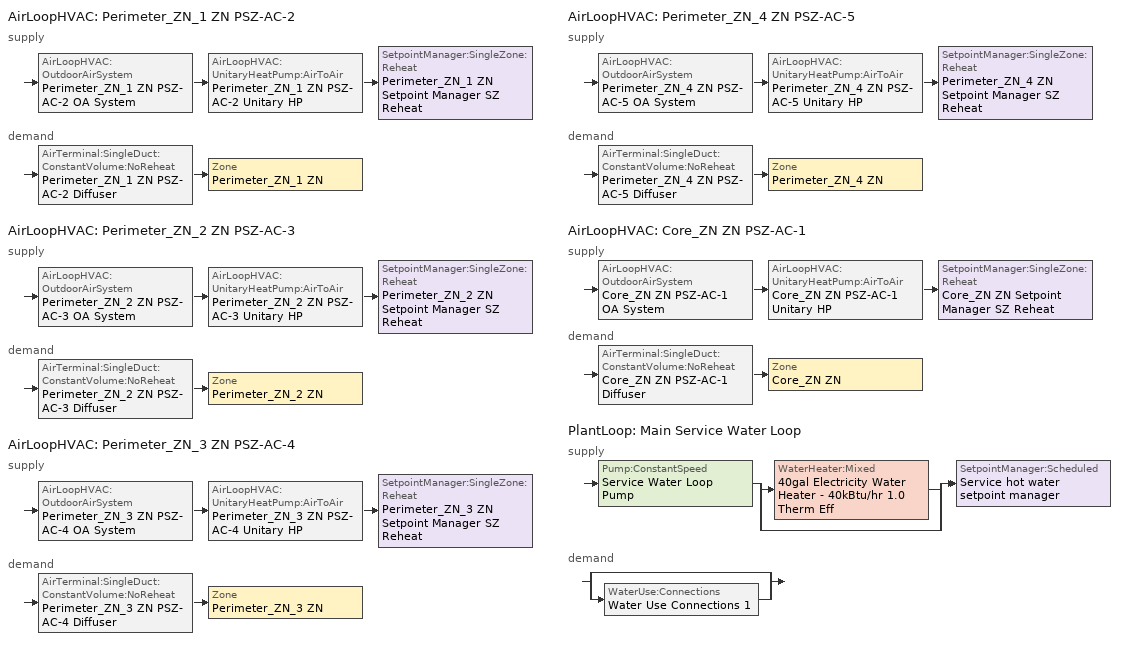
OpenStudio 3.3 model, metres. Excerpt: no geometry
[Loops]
AirLoopHVAC 'Perimeter_ZN_1 ZN PSZ-AC-2'
 supply: AirLoopHVAC:OutdoorAirSystem 'Perimeter_ZN_1 ZN PSZ-AC-2 OA System' > AirLoopHVAC:UnitaryHeatPump:AirToAir 'Perimeter_ZN_1 ZN PSZ-AC-2 Unitary HP' > SetpointManager:SingleZone:Reheat 'Perimeter_ZN_1 ZN Setpoint Manager SZ Reheat'
 demand: AirTerminal:SingleDuct:ConstantVolume:NoReheat 'Perimeter_ZN_1 ZN PSZ-AC-2 Diffuser' > Zone 'Perimeter_ZN_1 ZN'
AirLoopHVAC 'Perimeter_ZN_2 ZN PSZ-AC-3'
 supply: AirLoopHVAC:OutdoorAirSystem 'Perimeter_ZN_2 ZN PSZ-AC-3 OA System' > AirLoopHVAC:UnitaryHeatPump:AirToAir 'Perimeter_ZN_2 ZN PSZ-AC-3 Unitary HP' > SetpointManager:SingleZone:Reheat 'Perimeter_ZN_2 ZN Setpoint Manager SZ Reheat'
 demand: AirTerminal:SingleDuct:ConstantVolume:NoReheat 'Perimeter_ZN_2 ZN PSZ-AC-3 Diffuser' > Zone 'Perimeter_ZN_2 ZN'
AirLoopHVAC 'Perimeter_ZN_3 ZN PSZ-AC-4'
 supply: AirLoopHVAC:OutdoorAirSystem 'Perimeter_ZN_3 ZN PSZ-AC-4 OA System' > AirLoopHVAC:UnitaryHeatPump:AirToAir 'Perimeter_ZN_3 ZN PSZ-AC-4 Unitary HP' > SetpointManager:SingleZone:Reheat 'Perimeter_ZN_3 ZN Setpoint Manager SZ Reheat'
 demand: AirTerminal:SingleDuct:ConstantVolume:NoReheat 'Perimeter_ZN_3 ZN PSZ-AC-4 Diffuser' > Zone 'Perimeter_ZN_3 ZN'
AirLoopHVAC 'Perimeter_ZN_4 ZN PSZ-AC-5'
 supply: AirLoopHVAC:OutdoorAirSystem 'Perimeter_ZN_4 ZN PSZ-AC-5 OA System' > AirLoopHVAC:UnitaryHeatPump:AirToAir 'Perimeter_ZN_4 ZN PSZ-AC-5 Unitary HP' > SetpointManager:SingleZone:Reheat 'Perimeter_ZN_4 ZN Setpoint Manager SZ Reheat'
 demand: AirTerminal:SingleDuct:ConstantVolume:NoReheat 'Perimeter_ZN_4 ZN PSZ-AC-5 Diffuser' > Zone 'Perimeter_ZN_4 ZN'
AirLoopHVAC 'Core_ZN ZN PSZ-AC-1'
 supply: AirLoopHVAC:OutdoorAirSystem 'Core_ZN ZN PSZ-AC-1 OA System' > AirLoopHVAC:UnitaryHeatPump:AirToAir 'Core_ZN ZN PSZ-AC-1 Unitary HP' > SetpointManager:SingleZone:Reheat 'Core_ZN ZN Setpoint Manager SZ Reheat'
 demand: AirTerminal:SingleDuct:ConstantVolume:NoReheat 'Core_ZN ZN PSZ-AC-1 Diffuser' > Zone 'Core_ZN ZN'
PlantLoop 'Main Service Water Loop'
 supply: Pump:ConstantSpeed 'Service Water Loop Pump' > split
  | WaterHeater:Mixed '40gal Electricity Water Heater - 40kBtu/hr 1.0 Therm Eff'
  | bypass
  join > SetpointManager:Scheduled 'Service hot water setpoint manager'
 demand: split
  | bypass
  | WaterUse:Connections 'Water Use Connections 1'
[Sizing:Zone] Zone Cooling Design Supply Air Temperature Input Method=SupplyAirTemperature; Zone Cooling Design Supply Air Temperature {C}=12.7778; Zone Cooling Design Supply Air Temperature Difference {deltaC}=11.11; Zone Heating Design Supply Air Temperature Input Method=SupplyAirTemperature; Zone Heating Design Supply Air Temperature {C}=50; Zone Heating Design Supply Air Temperature Difference {deltaC}=11.11; Zone Cooling Design Supply Air Humidity Ratio {kg-H2O/kg-air}=0.0085; Zone Heating Design Supply Air Humidity Ratio {kg-H2O/kg-air}=0.008; Cooling Design Air Flow Method=DesignDay; Heating Design Air Flow Method=DesignDay; Account for Dedicated Outdoor Air System=No; Dedicated Outdoor Air System Control Strategy=NeutralSupplyAir; Dedicated Outdoor Air Low Setpoint Temperature for Design {C}=autosize; Dedicated Outdoor Air High Setpoint Temperature for Design {C}=autosize
Core_ZN ZN; Perimeter_ZN_1 ZN; Perimeter_ZN_2 ZN; Perimeter_ZN_3 ZN; Perimeter_ZN_4 ZN
[Zone equipment]
Core_ZN ZN: Core_ZN ZN PSZ-AC-1 Diffuser
Perimeter_ZN_1 ZN: Perimeter_ZN_1 ZN PSZ-AC-2 Diffuser
Perimeter_ZN_2 ZN: Perimeter_ZN_2 ZN PSZ-AC-3 Diffuser
Perimeter_ZN_3 ZN: Perimeter_ZN_3 ZN PSZ-AC-4 Diffuser
Perimeter_ZN_4 ZN: Perimeter_ZN_4 ZN PSZ-AC-5 Diffuser
[AirLoopHVAC] Availability Schedule=Always On Discrete; Design Supply Air Flow Rate {m3/s}=AutoSize; Design Return Air Flow Fraction of Supply Air Flow=1
Perimeter_ZN_1 ZN PSZ-AC-2; Perimeter_ZN_2 ZN PSZ-AC-3; Perimeter_ZN_3 ZN PSZ-AC-4; Perimeter_ZN_4 ZN PSZ-AC-5; Core_ZN ZN PSZ-AC-1
[Sizing:System] Type of Load to Size On=Sensible; Design Outdoor Air Flow Rate {m3/s}=Autosize; Central Heating Maximum System Air Flow Ratio=1; Preheat Design Temperature {C}=7.22222; Preheat Design Humidity Ratio {kg-H2O/kg-Air}=0.008; Precool Design Temperature {C}=12.7778; Precool Design Humidity Ratio {kg-H2O/kg-Air}=0.008; Central Cooling Design Supply Air Temperature {C}=12.7778; Central Heating Design Supply Air Temperature {C}=50; Sizing Option=Coincident; 100% Outdoor Air in Cooling=No; 100% Outdoor Air in Heating=No; Central Cooling Design Supply Air Humidity Ratio {kg-H2O/kg-Air}=0.0085; Central Heating Design Supply Air Humidity Ratio {kg-H2O/kg-Air}=0.008; Cooling Design Air Flow Method=DesignDay; Cooling Design Air Flow Rate {m3/s}=0; Heating Design Air Flow Method=DesignDay; Heating Design Air Flow Rate {m3/s}=0; System Outdoor Air Method=ZoneSum; Zone Maximum Outdoor Air Fraction=1; Cooling Supply Air Flow Rate Per Floor Area {m3/s-m2}=0.00996765; Cooling Fraction of Autosized Cooling Supply Air Flow Rate=1; Cooling Supply Air Flow Rate Per Unit Cooling Capacity {m3/s-W}=3.94755e-05; Heating Supply Air Flow Rate Per Floor Area {m3/s-m2}=0.00996765; Heating Fraction of Autosized Heating Supply Air Flow Rate=1; Heating Fraction of Autosized Cooling Supply Air Flow Rate=1; Heating Supply Air Flow Rate Per Unit Heating Capacity {m3/s-W}=3.15882e-05; Cooling Design Capacity Method=CoolingDesignCapacity; Cooling Design Capacity {W}=autosize; Cooling Design Capacity Per Floor Area {W/m2}=234.7; Fraction of Autosized Cooling Design Capacity=1; Heating Design Capacity Method=HeatingDesignCapacity; Heating Design Capacity {W}=autosize; Heating Design Capacity Per Floor Area {W/m2}=157; Fraction of Autosized Heating Design Capacity=1; Central Cooling Capacity Control Method=OnOff
Perimeter_ZN_1 ZN PSZ-AC-2; Perimeter_ZN_2 ZN PSZ-AC-3; Perimeter_ZN_3 ZN PSZ-AC-4; Perimeter_ZN_4 ZN PSZ-AC-5; Core_ZN ZN PSZ-AC-1
[SetpointManager:SingleZone:Reheat] Minimum Supply Air Temperature {C}=12.7778; Maximum Supply Air Temperature {C}=50
Name | Control Zone | Setpoint Node or NodeList
Perimeter_ZN_1 ZN Setpoint Manager SZ Reheat | Perimeter_ZN_1 ZN | Perimeter_ZN_1 ZN PSZ-AC-2 Supply Outlet Node
Perimeter_ZN_2 ZN Setpoint Manager SZ Reheat | Perimeter_ZN_2 ZN | Perimeter_ZN_2 ZN PSZ-AC-3 Supply Outlet Node
Perimeter_ZN_3 ZN Setpoint Manager SZ Reheat | Perimeter_ZN_3 ZN | Perimeter_ZN_3 ZN PSZ-AC-4 Supply Outlet Node
Perimeter_ZN_4 ZN Setpoint Manager SZ Reheat | Perimeter_ZN_4 ZN | Perimeter_ZN_4 ZN PSZ-AC-5 Supply Outlet Node
Core_ZN ZN Setpoint Manager SZ Reheat | Core_ZN ZN | Core_ZN ZN PSZ-AC-1 Supply Outlet Node
[Fan:OnOff] Availability Schedule=OfficeSmall HVACOperationSchd; Fan Total Efficiency=0.55575; Pressure Rise {Pa}=622.722; Maximum Flow Rate {m3/s}=autosize; Motor Efficiency=0.855; Motor In Airstream Fraction=1
Name | Fan Power Ratio Function of Speed Ratio Curve | Fan Efficiency Ratio Function of Speed Ratio Curve
Perimeter_ZN_1 ZN PSZ-AC-2 Fan | Fan On Off Power Curve | Fan On Off Efficiency Curve
Perimeter_ZN_2 ZN PSZ-AC-3 Fan | Fan On Off Power Curve 1 | Fan On Off Efficiency Curve 1
Perimeter_ZN_3 ZN PSZ-AC-4 Fan | Fan On Off Power Curve 2 | Fan On Off Efficiency Curve 2
Perimeter_ZN_4 ZN PSZ-AC-5 Fan | Fan On Off Power Curve 3 | Fan On Off Efficiency Curve 3
Core_ZN ZN PSZ-AC-1 Fan | Fan On Off Power Curve 4 | Fan On Off Efficiency Curve 4
[Coil:Heating:DX:SingleSpeed] Availability Schedule=Always On Discrete; Rated Total Heating Capacity {W}=Autosize; Rated COP {W/W}=3.3592; Rated Air Flow Rate {m3/s}=Autosize; Rated Supply Fan Power Per Volume Flow Rate {W/(m3/s)}=773.3; Total Heating Capacity Function of Temperature Curve=HPACHeatCapFT; Total Heating Capacity Function of Flow Fraction Curve=HPACHeatCapFFF; Energy Input Ratio Function of Temperature Curve=HPACHeatEIRFT; Energy Input Ratio Function of Flow Fraction Curve=HPACHeatEIRFFF; Part Load Fraction Correlation Curve=HPACCOOLPLFFPLR; Minimum Outdoor Dry-Bulb Temperature for Compressor Operation {C}=-12.2; Maximum Outdoor Dry-Bulb Temperature for Defrost Operation {C}=1.67; Crankcase Heater Capacity {W}=50; Maximum Outdoor Dry-Bulb Temperature for Crankcase Heater Operation {C}=4.4; Defrost Strategy=ReverseCycle; Defrost Control=OnDemand; Resistive Defrost Heater Capacity {W}=2000
Name | Defrost Energy Input Ratio Function of Temperature Curve
Perimeter_ZN_1 ZN HP Htg Coil 23 Clg kBtu/hr 8.0HSPF | Perimeter_ZN_1 ZN HP Htg Coil Defrost EIR Func of Temp Curve 1
Perimeter_ZN_2 ZN HP Htg Coil 17 Clg kBtu/hr 8.0HSPF | Perimeter_ZN_2 ZN HP Htg Coil Defrost EIR Func of Temp Curve 1
Perimeter_ZN_3 ZN HP Htg Coil 20 Clg kBtu/hr 8.0HSPF | Perimeter_ZN_3 ZN HP Htg Coil Defrost EIR Func of Temp Curve 1
Perimeter_ZN_4 ZN HP Htg Coil 20 Clg kBtu/hr 8.0HSPF | Perimeter_ZN_4 ZN HP Htg Coil Defrost EIR Func of Temp Curve 1
Core_ZN ZN HP Htg Coil 21 Clg kBtu/hr 8.0HSPF | Core_ZN ZN HP Htg Coil Defrost EIR Func of Temp Curve 1
[Coil:Heating:Gas] Availability Schedule=Always On Discrete; Gas Burner Efficiency=0.8; Nominal Capacity {W}=AutoSize; Parasitic Electric Load {W}=0; Parasitic Gas Load {W}=0
Perimeter_ZN_1 ZN PSZ-AC-2 Gas Backup Htg Coil; Perimeter_ZN_2 ZN PSZ-AC-3 Gas Backup Htg Coil; Perimeter_ZN_3 ZN PSZ-AC-4 Gas Backup Htg Coil; Perimeter_ZN_4 ZN PSZ-AC-5 Gas Backup Htg Coil; Core_ZN ZN PSZ-AC-1 Gas Backup Htg Coil
[Coil:Cooling:DX:SingleSpeed] Availability Schedule=Always On Discrete; Rated Total Cooling Capacity {W}=autosize; Rated Sensible Heat Ratio=autosize; Rated COP {W/W}=4.11713; Rated Air Flow Rate {m3/s}=autosize; Rated Evaporator Fan Power Per Volume Flow Rate {W/(m3/s)}=773.3; Total Cooling Capacity Function of Temperature Curve=HPACCoolCapFT; Total Cooling Capacity Function of Flow Fraction Curve=HPACCoolCapFFF; Energy Input Ratio Function of Temperature Curve=HPACCOOLEIRFT; Energy Input Ratio Function of Flow Fraction Curve=HPACCOOLEIRFFF; Part Load Fraction Correlation Curve=HPACCOOLPLFFPLR; Minimum Outdoor Dry-Bulb Temperature for Compressor Operation {C}=-25; Condenser Type=AirCooled; Evaporative Condenser Effectiveness=0; Evaporative Condenser Air Flow Rate {m3/s}=Autosize; Evaporative Condenser Pump Rated Power Consumption {W}=Autosize; Crankcase Heater Capacity {W}=0; Maximum Outdoor Dry-Bulb Temperature for Crankcase Heater Operation {C}=0; Basin Heater Capacity {W/K}=0; Basin Heater Setpoint Temperature {C}=10
Perimeter_ZN_1 ZN PSZ-AC-2 1spd DX HP Clg Coil 23kBtu/hr 14.0SEER; Perimeter_ZN_2 ZN PSZ-AC-3 1spd DX HP Clg Coil 17kBtu/hr 14.0SEER; Perimeter_ZN_3 ZN PSZ-AC-4 1spd DX HP Clg Coil 20kBtu/hr 14.0SEER; Perimeter_ZN_4 ZN PSZ-AC-5 1spd DX HP Clg Coil 20kBtu/hr 14.0SEER; Core_ZN ZN PSZ-AC-1 1spd DX HP Clg Coil 21kBtu/hr 14.0SEER
[AirLoopHVAC:UnitaryHeatPump:AirToAir] Availability Schedule=Always On Discrete; Supply Air Flow Rate During Cooling Operation {m3/s}=Autosize; Supply Air Flow Rate During Heating Operation {m3/s}=Autosize; Maximum Supply Air Temperature from Supplemental Heater {C}=Autosize; Maximum Outdoor Dry-Bulb Temperature for Supplemental Heater Operation {C}=4.44444; Fan Placement=BlowThrough; Supply Air Fan Operating Mode Schedule=OfficeSmall HVACOperationSchd
Name | Controlling Zone or Thermostat Location | Supply Air Fan | Heating Coil | Cooling Coil | Supplemental Heating Coil
Perimeter_ZN_1 ZN PSZ-AC-2 Unitary HP | Perimeter_ZN_1 ZN | Perimeter_ZN_1 ZN PSZ-AC-2 Fan | Perimeter_ZN_1 ZN HP Htg Coil 23 Clg kBtu/hr 8.0HSPF | Perimeter_ZN_1 ZN PSZ-AC-2 1spd DX HP Clg Coil 23kBtu/hr 14.0SEER | Perimeter_ZN_1 ZN PSZ-AC-2 Gas Backup Htg Coil
Perimeter_ZN_2 ZN PSZ-AC-3 Unitary HP | Perimeter_ZN_2 ZN | Perimeter_ZN_2 ZN PSZ-AC-3 Fan | Perimeter_ZN_2 ZN HP Htg Coil 17 Clg kBtu/hr 8.0HSPF | Perimeter_ZN_2 ZN PSZ-AC-3 1spd DX HP Clg Coil 17kBtu/hr 14.0SEER | Perimeter_ZN_2 ZN PSZ-AC-3 Gas Backup Htg Coil
Perimeter_ZN_3 ZN PSZ-AC-4 Unitary HP | Perimeter_ZN_3 ZN | Perimeter_ZN_3 ZN PSZ-AC-4 Fan | Perimeter_ZN_3 ZN HP Htg Coil 20 Clg kBtu/hr 8.0HSPF | Perimeter_ZN_3 ZN PSZ-AC-4 1spd DX HP Clg Coil 20kBtu/hr 14.0SEER | Perimeter_ZN_3 ZN PSZ-AC-4 Gas Backup Htg Coil
Perimeter_ZN_4 ZN PSZ-AC-5 Unitary HP | Perimeter_ZN_4 ZN | Perimeter_ZN_4 ZN PSZ-AC-5 Fan | Perimeter_ZN_4 ZN HP Htg Coil 20 Clg kBtu/hr 8.0HSPF | Perimeter_ZN_4 ZN PSZ-AC-5 1spd DX HP Clg Coil 20kBtu/hr 14.0SEER | Perimeter_ZN_4 ZN PSZ-AC-5 Gas Backup Htg Coil
Core_ZN ZN PSZ-AC-1 Unitary HP | Core_ZN ZN | Core_ZN ZN PSZ-AC-1 Fan | Core_ZN ZN HP Htg Coil 21 Clg kBtu/hr 8.0HSPF | Core_ZN ZN PSZ-AC-1 1spd DX HP Clg Coil 21kBtu/hr 14.0SEER | Core_ZN ZN PSZ-AC-1 Gas Backup Htg Coil
[Controller:OutdoorAir] Minimum Outdoor Air Flow Rate {m3/s}=0; Maximum Outdoor Air Flow Rate {m3/s}=Autosize; Economizer Control Type=NoEconomizer; Economizer Control Action Type=ModulateFlow; Economizer Maximum Limit Dry-Bulb Temperature {C}=28; Economizer Maximum Limit Enthalpy {J/kg}=64000; Lockout Type=NoLockout; Minimum Limit Type=FixedMinimum; Minimum Outdoor Air Schedule=OfficeSmall MinOA_MotorizedDamper_Sched; High Humidity Control=No; Heat Recovery Bypass Control Type=BypassWhenWithinEconomizerLimits
Name | Controller Mechanical Ventilation
Perimeter_ZN_1 ZN PSZ-AC-2 OA System Controller | Controller Mechanical Ventilation 1
Perimeter_ZN_2 ZN PSZ-AC-3 OA System Controller | Controller Mechanical Ventilation 2
Perimeter_ZN_3 ZN PSZ-AC-4 OA System Controller | Controller Mechanical Ventilation 3
Perimeter_ZN_4 ZN PSZ-AC-5 OA System Controller | Controller Mechanical Ventilation 4
Core_ZN ZN PSZ-AC-1 OA System Controller | Controller Mechanical Ventilation 5
[Controller:MechanicalVentilation] Availability Schedule=Always On Discrete; System Outdoor Air Method=ZoneSum
Controller Mechanical Ventilation 1; Controller Mechanical Ventilation 2; Controller Mechanical Ventilation 3; Controller Mechanical Ventilation 4; Controller Mechanical Ventilation 5
[AirLoopHVAC:OutdoorAirSystem]
Name | Controller
Perimeter_ZN_1 ZN PSZ-AC-2 OA System | Perimeter_ZN_1 ZN PSZ-AC-2 OA System Controller
Perimeter_ZN_2 ZN PSZ-AC-3 OA System | Perimeter_ZN_2 ZN PSZ-AC-3 OA System Controller
Perimeter_ZN_3 ZN PSZ-AC-4 OA System | Perimeter_ZN_3 ZN PSZ-AC-4 OA System Controller
Perimeter_ZN_4 ZN PSZ-AC-5 OA System | Perimeter_ZN_4 ZN PSZ-AC-5 OA System Controller
Core_ZN ZN PSZ-AC-1 OA System | Core_ZN ZN PSZ-AC-1 OA System Controller
[AirTerminal:SingleDuct:ConstantVolume:NoReheat] Availability Schedule=Always On Discrete; Maximum Air Flow Rate {m3/s}=AutoSize
Perimeter_ZN_1 ZN PSZ-AC-2 Diffuser; Perimeter_ZN_2 ZN PSZ-AC-3 Diffuser; Perimeter_ZN_3 ZN PSZ-AC-4 Diffuser; Perimeter_ZN_4 ZN PSZ-AC-5 Diffuser; Core_ZN ZN PSZ-AC-1 Diffuser
[PlantLoop]
Main Service Water Loop: Glycol Concentration=0; Maximum Loop Temperature {C}=60; Minimum Loop Temperature {C}=10; Plant Loop Volume {m3}=Autocalculate; Load Distribution Scheme=Optimal
[Sizing:Plant]
Main Service Water Loop: Loop Type=Heating; Design Loop Exit Temperature {C}=60; Loop Design Temperature Difference {deltaC}=5; Sizing Option=NonCoincident; Zone Timesteps in Averaging Window=1; Coincident Sizing Factor Mode=None
[SetpointManager:Scheduled]
Service hot water setpoint manager: Control Variable=Temperature; Schedule=Service Water Loop Temp - 140F; Setpoint Node or NodeList=Main Service Water Loop Supply Outlet Node
[Pump:ConstantSpeed]
Service Water Loop Pump: Rated Flow Rate {m3/s}=autosize; Rated Pump Head {Pa}=0.001; Rated Power Consumption {W}=autosize; Motor Efficiency=0.7; Fraction of Motor Inefficiencies to Fluid Stream=0; Pump Control Type=Intermittent; Design Power Sizing Method=PowerPerFlowPerPressure; Design Electric Power per Unit Flow Rate {W/(m3/s)}=348701.1; Design Shaft Power per Unit Flow Rate per Unit Head {W-s/m3-Pa}=1.28205
[WaterHeater:Mixed]
40gal Electricity Water Heater - 40kBtu/hr 1.0 Therm Eff: Tank Volume {m3}=0.151416; Setpoint Temperature Schedule=Service Water Loop Temp - 140F; Deadband Temperature Difference {deltaC}=2; Maximum Temperature Limit {C}=82.2222; Heater Control Type=Cycle; Heater Maximum Capacity {W}=11722.8; Heater Fuel Type=Electricity; Heater Thermal Efficiency=1; Off Cycle Parasitic Fuel Consumption Rate {W}=570.999; Off Cycle Parasitic Fuel Type=Electricity; Off Cycle Parasitic Heat Fraction to Tank=0.8; On Cycle Parasitic Fuel Consumption Rate {W}=570.999; On Cycle Parasitic Fuel Type=Electricity; On Cycle Parasitic Heat Fraction to Tank=0; Ambient Temperature Indicator=ThermalZone; Ambient Temperature Thermal Zone=Core_ZN ZN; Off Cycle Loss Coefficient to Ambient Temperature {W/K}=1.20598; On Cycle Loss Coefficient to Ambient Temperature {W/K}=1.20598; Use Side Effectiveness=1; Source Side Effectiveness=1; Use Side Design Flow Rate {m3/s}=autosize; Source Side Design Flow Rate {m3/s}=autosize; Indirect Water Heating Recovery Time {hr}=1.5; Source Side Flow Control Mode=IndirectHeatPrimarySetpoint
[WaterHeater:Sizing]
40gal Electricity Water Heater - 40kBtu/hr 1.0 Therm Eff: Design Mode=PeakDraw; Time Storage Can Meet Peak Draw {hr}=0.538503; Time for Tank Recovery {hr}=0; Nominal Tank Volume for Autosizing Plant Connections {m3}=1
[WaterUse:Connections]
Water Use Connections 1: Water Use Equipment Name 1=Main Service Water Use 0.06gal/min
[WaterUse:Equipment:Definition]
Main Service Water Use Def 0.06gal/min: Peak Flow Rate {m3/s}=4.03777e-06; Target Temperature Schedule=Mixed Water At Faucet Temp - 120F; Sensible Fraction Schedule=Fraction Sensible - 0.2; Latent Fraction Schedule=Fraction Latent - 0.05
[WaterUse:Equipment]
Main Service Water Use 0.06gal/min: Water Use Equipment Definition=Main Service Water Use Def 0.06gal/min; Flow Rate Fraction Schedule=OfficeSmall BLDG_SWH_SCH
[Schedule:Ruleset]
Name | Default Day Schedule | Summer Design Day Schedule | Winter Design Day Schedule
OfficeSmall HVACOperationSchd | OfficeSmall HVACOperationSchd Default | OfficeSmall HVACOperationSchd Summer Design Day | OfficeSmall HVACOperationSchd Winter Design Day
OfficeSmall MinOA_MotorizedDamper_Sched | OfficeSmall MinOA_MotorizedDamper_Sched Default | OfficeSmall MinOA_MotorizedDamper_Sched Summer Design Day | OfficeSmall MinOA_MotorizedDamper_Sched Winter Design Day
Service Water Loop Temp - 140F | Service Water Loop Temp - 140F Default
Fraction Sensible - 0.2 | Fraction Sensible - 0.2 Default
Fraction Latent - 0.05 | Fraction Latent - 0.05 Default
Mixed Water At Faucet Temp - 120F | Mixed Water At Faucet Temp - 120F Default
OfficeSmall BLDG_SWH_SCH | OfficeSmall BLDG_SWH_SCH Default | OfficeSmall BLDG_SWH_SCH Summer Design Day | OfficeSmall BLDG_SWH_SCH Winter Design Day
[Schedule:Day]
OfficeSmall HVACOperationSchd Default; OfficeSmall HVACOperationSchd Winter Design Day; OfficeSmall MinOA_MotorizedDamper_Sched Default; OfficeSmall MinOA_MotorizedDamper_Sched Winter Design Day; OfficeSmall BLDG_SWH_SCH Default: 24, 0, 0
OfficeSmall HVACOperationSchd Summer Design Day; OfficeSmall HVACOperationSchd SmrDsn|Wkdy Day: 6, 0, 0, 19, 0, 1, 24, 0, 0
OfficeSmall MinOA_MotorizedDamper_Sched Summer Design Day; OfficeSmall MinOA_MotorizedDamper_Sched SmrDsn|Wkdy Day: 7, 0, 0, 19, 0, 1, 24, 0, 0
Service Water Loop Temp - 140F Default: 24, 0, 60
Fraction Sensible - 0.2 Default: 24, 0, 0.2
Fraction Latent - 0.05 Default: 24, 0, 0.05
Mixed Water At Faucet Temp - 120F Default: 24, 0, 48.8889
OfficeSmall BLDG_SWH_SCH Winter Design Day; OfficeSmall BLDG_SWH_SCH Summer Design Day; OfficeSmall BLDG_SWH_SCH WntrDsn|SmrDsn|Wkdy Day: 7, 0, 0, 8, 0, 0.27, 9, 0, 0.55, 11, 0, 0.64, 12, 0, 0.82, 13, 0, 1, 14, 0, 0.91, 16, 0, 0.55, 17, 0, 0.73, 19, 0, 0.37, 20, 0, 0.18, 21, 0, 0.27, 22, 0, 0.09, 24, 0, 0
[Schedule:Rule] Rule Order=0; Apply Monday=Yes; Apply Tuesday=Yes; Apply Wednesday=Yes; Apply Thursday=Yes; Apply Friday=Yes; Date Specification Type=DateRange; Start Month=1; Start Day=1; End Month=12; End Day=31
Name | Schedule Ruleset | Day Schedule
Schedule Rule 13 | OfficeSmall HVACOperationSchd | OfficeSmall HVACOperationSchd SmrDsn|Wkdy Day
Schedule Rule 14 | OfficeSmall MinOA_MotorizedDamper_Sched | OfficeSmall MinOA_MotorizedDamper_Sched SmrDsn|Wkdy Day
Schedule Rule 16 | OfficeSmall BLDG_SWH_SCH | OfficeSmall BLDG_SWH_SCH WntrDsn|SmrDsn|Wkdy Day
[Schedule:Constant]
Always On Discrete: Value=1
[Curve:Exponent] Coefficient1 Constant=1; Coefficient2 Constant=0; Coefficient3 Constant=0; Minimum Value of x=0; Maximum Value of x=1
Fan On Off Power Curve; Fan On Off Power Curve 1; Fan On Off Power Curve 2; Fan On Off Power Curve 3; Fan On Off Power Curve 4
[Curve:Cubic]
Name | Coefficient1 Constant | Coefficient2 x | Coefficient3 x**2 | Coefficient4 x**3 | Minimum Value of x | Maximum Value of x
Fan On Off Efficiency Curve; Fan On Off Efficiency Curve 1; Fan On Off Efficiency Curve 2; Fan On Off Efficiency Curve 3; Fan On Off Efficiency Curve 4 | 1 | 0 | 0 | 0 | 0 | 1
HPACHeatCapFT | 0.758746 | 0.027626 | 0.000148716 | 3.4992e-06 | -20 | 20
HPACHeatCapFFF | 0.84 | 0.16 | 0 | 0 | 0.5 | 1.5
HPACHeatEIRFT | 1.19248 | -0.0300438 | 0.00103745 | -2.3328e-05 | -20 | 20
[Curve:Biquadratic] Minimum Value of x=12.77778; Maximum Value of x=23.88889; Minimum Value of y=21.11111; Maximum Value of y=46.11111
Name | Coefficient1 Constant | Coefficient2 x | Coefficient3 x**2 | Coefficient4 y | Coefficient5 y**2 | Coefficient6 x*y
Perimeter_ZN_1 ZN HP Htg Coil Defrost EIR Func of Temp Curve 1; Perimeter_ZN_2 ZN HP Htg Coil Defrost EIR Func of Temp Curve 1; Perimeter_ZN_3 ZN HP Htg Coil Defrost EIR Func of Temp Curve 1; Perimeter_ZN_4 ZN HP Htg Coil Defrost EIR Func of Temp Curve 1; Core_ZN ZN HP Htg Coil Defrost EIR Func of Temp Curve 1; HPACCOOLEIRFT | 0.297145 | 0.0430933 | -0.000748766 | 0.00597727 | 0.000482112 | -0.000956448
HPACCoolCapFT | 0.766956 | 0.0107756 | -4.14703e-05 | 0.00134961 | -0.000261144 | 0.000457488
[Curve:Quadratic]
Name | Coefficient1 Constant | Coefficient2 x | Coefficient3 x**2 | Minimum Value of x | Maximum Value of x
HPACHeatEIRFFF | 1.3824 | -0.4336 | 0.0512 | 0 | 1
HPACCOOLPLFFPLR | 0.85 | 0.15 | 0 | 0 | 1
HPACCoolCapFFF | 0.8 | 0.2 | 0 | 0.5 | 1.5
HPACCOOLEIRFFF | 1.156 | -0.1816 | 0.0256 | 0.5 | 1.5
